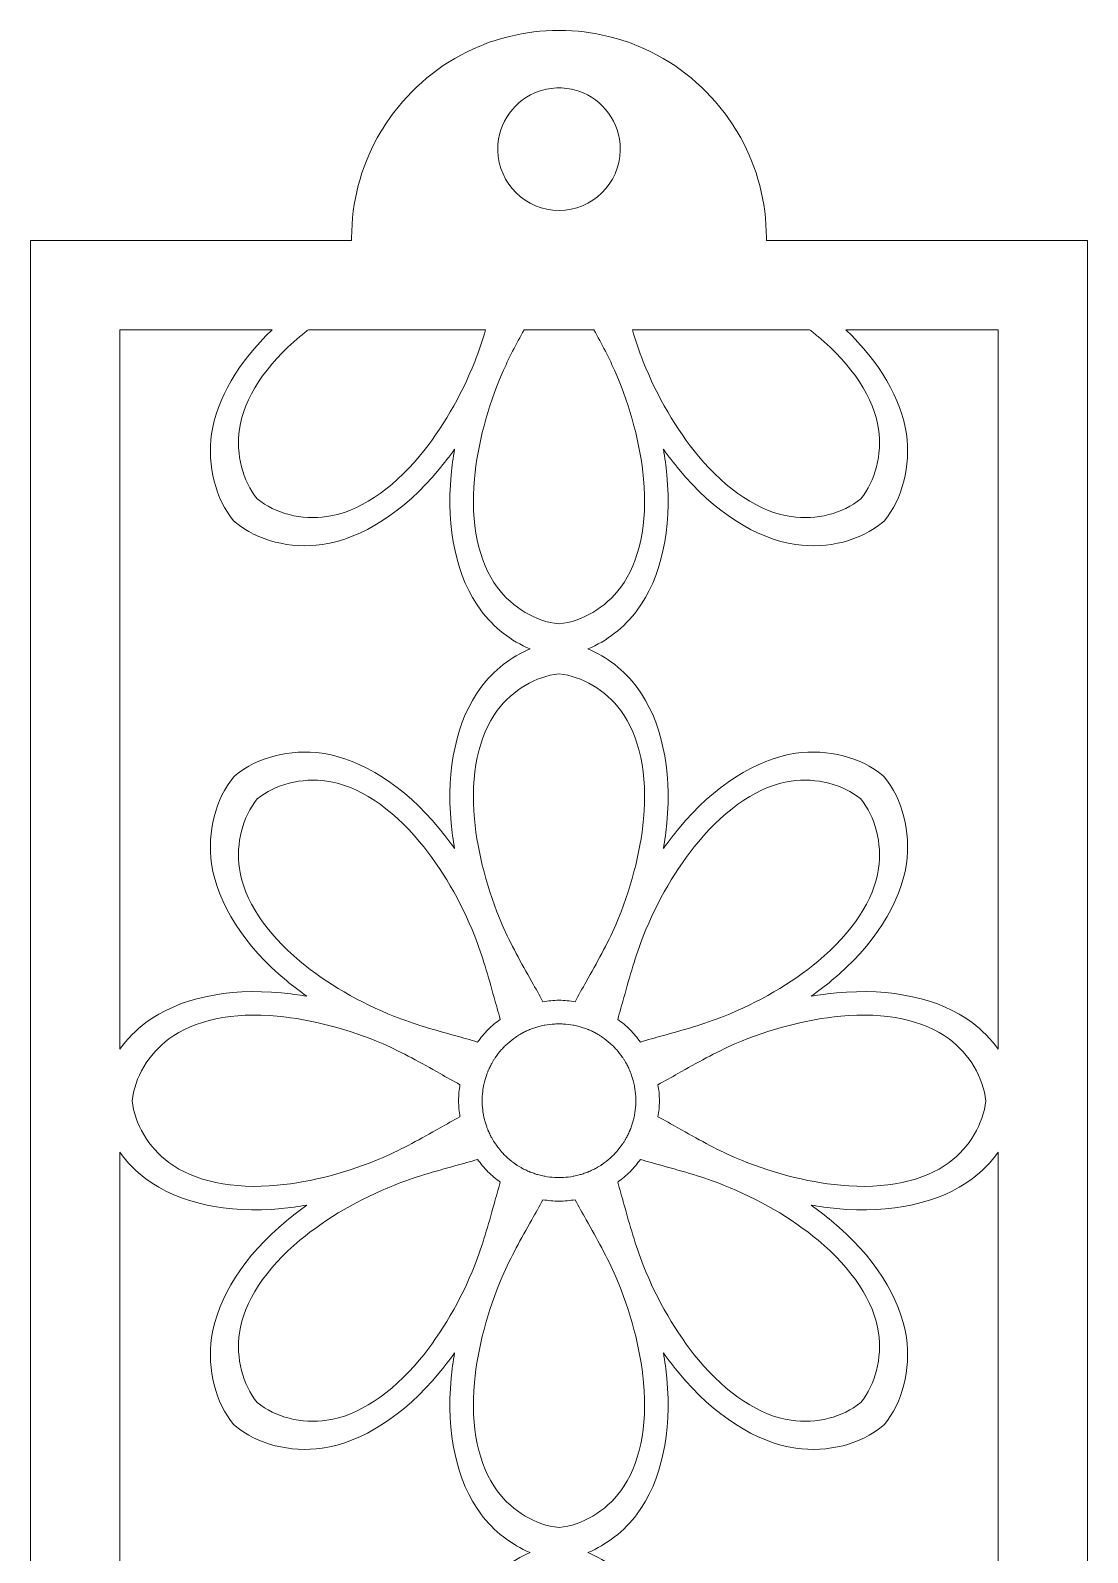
# Model space of a CAD drawing. Extents: x 1262 to 1738, y -1382 to 303.
# Drawn here: x 1262 to 1738, y -383 to 303 of the extents above; entities that cross this region are included whole.
import ezdxf

# ---------------------------------------------------------------- set-up
doc = ezdxf.new("R2010")
doc.units = 0
doc.header["$MEASUREMENT"] = 0
doc.layers.add('Layer 1', color=7, linetype='Continuous')

msp = doc.modelspace()

# ---------------------------------------------------------------- linework, layer by layer
at = {"layer": 'Layer 1', "lineweight": 0}
for points, knots in [([(1700.14, 208.07), (1700.14, 208.07), (1684, 208.07), (1684, 208.07), (1684, 208.07), (1593.31, 208.07), (1593.31, 208.07), (1593.31, 208.07), (1593.31, 209.23), (1593.31, 209.23), (1593.31, 225.55), (1589.13, 240.9), (1581.77, 254.27), (1579.55, 258.26), (1577.05, 262.09), (1574.31, 265.71), (1564.35, 278.82), (1551.03, 289.2), (1535.61, 295.58), (1531.3, 297.36), (1526.84, 298.82), (1522.25, 299.94), (1515.08, 301.71), (1507.59, 302.65), (1499.9, 302.65), (1492.2, 302.65), (1484.72, 301.71), (1477.55, 299.94), (1472.96, 298.82), (1468.5, 297.36), (1464.18, 295.58), (1448.77, 289.2), (1435.45, 278.82), (1425.49, 265.71), (1422.74, 262.09), (1420.25, 258.26), (1418.03, 254.27), (1410.67, 240.9), (1406.48, 225.55), (1406.48, 209.23), (1406.48, 209.23), (1406.48, 208.07), (1406.48, 208.07), (1406.48, 208.07), (1315.79, 208.07), (1315.79, 208.07), (1315.79, 208.07), (1299.66, 208.07), (1299.66, 208.07), (1299.66, 208.07), (1261.81, 208.07), (1261.81, 208.07), (1261.81, 208.07), (1261.81, -1382.24), (1261.81, -1382.24), (1261.81, -1382.24), (1298.83, -1382.24), (1298.83, -1382.24), (1298.83, -1382.24), (1314.71, -1382.24), (1314.71, -1382.24), (1314.71, -1382.24), (1435.81, -1382.24), (1435.81, -1382.24), (1435.81, -1382.24), (1470.36, -1382.24), (1470.36, -1382.24), (1470.36, -1382.24), (1529.44, -1382.24), (1529.44, -1382.24), (1529.44, -1382.24), (1563.99, -1382.24), (1563.99, -1382.24), (1563.99, -1382.24), (1685.1, -1382.24), (1685.1, -1382.24), (1685.1, -1382.24), (1700.96, -1382.24), (1700.96, -1382.24), (1700.96, -1382.24), (1737.99, -1382.24), (1737.99, -1382.24), (1737.99, -1382.24), (1737.99, 208.07), (1737.99, 208.07), (1737.99, 208.07), (1700.14, 208.07), (1700.14, 208.07)], [0, 0, 0, 0, 1, 1, 1, 2, 2, 2, 3, 3, 3, 4, 4, 4, 5, 5, 5, 6, 6, 6, 7, 7, 7, 8, 8, 8, 9, 9, 9, 10, 10, 10, 11, 11, 11, 12, 12, 12, 13, 13, 13, 14, 14, 14, 15, 15, 15, 16, 16, 16, 17, 17, 17, 18, 18, 18, 19, 19, 19, 20, 20, 20, 21, 21, 21, 22, 22, 22, 23, 23, 23, 24, 24, 24, 25, 25, 25, 26, 26, 26, 27, 27, 27, 28, 28, 28, 29, 29, 29, 29]), ([(1490.98, 275.28), (1493.77, 276.24), (1496.77, 276.76), (1499.9, 276.76), (1503.03, 276.76), (1506.03, 276.24), (1508.82, 275.28), (1519.67, 271.58), (1527.47, 261.29), (1527.47, 249.19), (1527.47, 249), (1527.47, 248.79), (1527.45, 248.6), (1527.15, 233.63), (1514.93, 221.6), (1499.9, 221.6), (1484.89, 221.6), (1472.66, 233.61), (1472.35, 248.58), (1472.33, 248.79), (1472.33, 248.98), (1472.33, 249.19), (1472.33, 261.29), (1480.13, 271.58), (1490.98, 275.28)], [0, 0, 0, 0, 1, 1, 1, 2, 2, 2, 3, 3, 3, 4, 4, 4, 5, 5, 5, 6, 6, 6, 7, 7, 7, 8, 8, 8, 8]), ([(1370.66, 167.81), (1355.46, 153.39), (1345.67, 136.66), (1343.43, 120.97), (1341.36, 106.47), (1345.12, 91.79), (1353.49, 81.71), (1353.49, 81.71), (1353.7, 81.43), (1353.7, 81.43), (1353.7, 81.43), (1354, 81.2), (1354, 81.2), (1364.09, 72.83), (1378.76, 69.06), (1393.24, 71.13), (1411.07, 73.69), (1430.23, 85.98), (1445.83, 104.86), (1448.26, 107.8), (1450.61, 110.89), (1452.87, 114.08), (1452.22, 110.21), (1451.69, 106.38), (1451.33, 102.58), (1449, 78.2), (1453.87, 55.95), (1464.67, 41.55), (1470.59, 33.67), (1478.42, 27.6), (1486.87, 24.11), (1478.42, 20.64), (1470.59, 14.57), (1464.67, 6.68), (1453.87, -7.71), (1449, -29.96), (1451.33, -54.34), (1451.69, -58.14), (1452.22, -61.97), (1452.87, -65.84), (1450.61, -62.65), (1448.26, -59.56), (1445.83, -56.6), (1430.23, -37.72), (1411.07, -25.43), (1393.24, -22.9), (1378.76, -20.82), (1364.09, -24.59), (1354, -32.96), (1354, -32.96), (1353.7, -33.19), (1353.7, -33.19), (1353.7, -33.19), (1353.49, -33.47), (1353.49, -33.47), (1345.12, -43.55), (1341.36, -58.23), (1343.43, -72.73), (1345.97, -90.54), (1358.25, -109.72), (1377.13, -125.3), (1380.07, -127.73), (1383.18, -130.08), (1386.37, -132.34), (1382.5, -131.68), (1378.68, -131.16), (1374.87, -130.8), (1350.49, -128.47), (1328.25, -133.33), (1313.85, -144.14), (1309.26, -147.59), (1305.28, -151.67), (1302.07, -156.17), (1302.07, -156.17), (1302.07, 167.81), (1302.07, 167.81), (1302.07, 167.81), (1370.66, 167.81), (1370.66, 167.81)], [0, 0, 0, 0, 1, 1, 1, 2, 2, 2, 3, 3, 3, 4, 4, 4, 5, 5, 5, 6, 6, 6, 7, 7, 7, 8, 8, 8, 9, 9, 9, 10, 10, 10, 11, 11, 11, 12, 12, 12, 13, 13, 13, 14, 14, 14, 15, 15, 15, 16, 16, 16, 17, 17, 17, 18, 18, 18, 19, 19, 19, 20, 20, 20, 21, 21, 21, 22, 22, 22, 23, 23, 23, 24, 24, 24, 25, 25, 25, 26, 26, 26, 26]), ([(1383.22, 164.8), (1384.45, 165.82), (1385.72, 166.83), (1387.01, 167.81), (1387.01, 167.81), (1466.85, 167.81), (1466.85, 167.81), (1465.39, 162.99), (1463.8, 158.23), (1461.92, 153.47), (1455.68, 137.76), (1447.12, 123.06), (1437.1, 110.95), (1424.41, 95.6), (1409.21, 85.66), (1395.36, 83.67), (1383.86, 82.04), (1372.16, 85.03), (1363.96, 91.69), (1357.32, 99.87), (1354.34, 111.58), (1355.97, 123.06), (1357.93, 136.91), (1367.87, 152.14), (1383.22, 164.8)], [0, 0, 0, 0, 1, 1, 1, 2, 2, 2, 3, 3, 3, 4, 4, 4, 5, 5, 5, 6, 6, 6, 7, 7, 7, 8, 8, 8, 8]), ([(1461.8, 100.71), (1463.3, 116.36), (1467.63, 132.83), (1474.33, 148.33), (1477.27, 155.1), (1480.61, 161.4), (1484.19, 167.81), (1484.19, 167.81), (1515.61, 167.81), (1515.61, 167.81), (1519.18, 161.4), (1522.52, 155.1), (1525.46, 148.33), (1532.16, 132.81), (1536.5, 116.36), (1538, 100.71), (1539.88, 80.88), (1536.14, 63.1), (1527.75, 51.91), (1520.79, 42.63), (1510.39, 36.46), (1499.9, 35.38), (1489.41, 36.46), (1479.01, 42.63), (1472.05, 51.91), (1463.66, 63.1), (1459.91, 80.88), (1461.8, 100.71)], [0, 0, 0, 0, 1, 1, 1, 2, 2, 2, 3, 3, 3, 4, 4, 4, 5, 5, 5, 6, 6, 6, 7, 7, 7, 8, 8, 8, 9, 9, 9, 9]), ([(1697.73, -156.17), (1694.51, -151.67), (1690.54, -147.59), (1685.95, -144.14), (1671.55, -133.33), (1649.31, -128.47), (1624.93, -130.8), (1621.12, -131.16), (1617.29, -131.68), (1613.42, -132.34), (1616.62, -130.08), (1619.72, -127.73), (1622.66, -125.3), (1641.55, -109.69), (1653.83, -90.54), (1656.37, -72.73), (1658.44, -58.23), (1654.68, -43.55), (1646.3, -33.47), (1646.3, -33.47), (1646.09, -33.19), (1646.09, -33.19), (1646.09, -33.19), (1645.8, -32.96), (1645.8, -32.96), (1635.73, -24.59), (1621.04, -20.82), (1606.55, -22.9), (1588.73, -25.43), (1569.57, -37.74), (1553.96, -56.62), (1551.53, -59.56), (1549.19, -62.65), (1546.92, -65.84), (1547.58, -61.97), (1548.11, -58.14), (1548.47, -54.34), (1550.79, -29.96), (1545.93, -7.71), (1535.12, 6.68), (1529.23, 14.57), (1521.38, 20.64), (1512.92, 24.11), (1521.38, 27.6), (1529.2, 33.67), (1535.12, 41.55), (1545.93, 55.95), (1550.79, 78.2), (1548.47, 102.58), (1548.11, 106.38), (1547.58, 110.23), (1546.92, 114.08), (1549.19, 110.89), (1551.53, 107.8), (1553.96, 104.86), (1569.57, 85.98), (1588.73, 73.67), (1606.55, 71.13), (1621.04, 69.06), (1635.71, 72.83), (1645.8, 81.2), (1645.8, 81.2), (1646.09, 81.43), (1646.09, 81.43), (1646.09, 81.43), (1646.3, 81.71), (1646.3, 81.71), (1654.68, 91.79), (1658.44, 106.47), (1656.37, 120.97), (1654.13, 136.66), (1644.34, 153.39), (1629.13, 167.81), (1629.13, 167.81), (1697.73, 167.81), (1697.73, 167.81), (1697.73, 167.81), (1697.73, -156.17), (1697.73, -156.17)], [0, 0, 0, 0, 1, 1, 1, 2, 2, 2, 3, 3, 3, 4, 4, 4, 5, 5, 5, 6, 6, 6, 7, 7, 7, 8, 8, 8, 9, 9, 9, 10, 10, 10, 11, 11, 11, 12, 12, 12, 13, 13, 13, 14, 14, 14, 15, 15, 15, 16, 16, 16, 17, 17, 17, 18, 18, 18, 19, 19, 19, 20, 20, 20, 21, 21, 21, 22, 22, 22, 23, 23, 23, 24, 24, 24, 25, 25, 25, 26, 26, 26, 26]), ([(1612.79, 167.81), (1614.08, 166.83), (1615.35, 165.82), (1616.57, 164.8), (1631.92, 152.14), (1641.84, 136.91), (1643.83, 123.06), (1645.46, 111.58), (1642.48, 99.87), (1635.84, 91.69), (1627.63, 85.03), (1615.94, 82.04), (1604.44, 83.67), (1590.59, 85.66), (1575.38, 95.6), (1562.7, 110.95), (1552.67, 123.06), (1544.11, 137.76), (1537.87, 153.47), (1535.99, 158.23), (1534.41, 162.99), (1532.95, 167.81), (1532.95, 167.81), (1612.79, 167.81), (1612.79, 167.81)], [0, 0, 0, 0, 1, 1, 1, 2, 2, 2, 3, 3, 3, 4, 4, 4, 5, 5, 5, 6, 6, 6, 7, 7, 7, 8, 8, 8, 8]), ([(1499.9, 12.86), (1510.39, 11.78), (1520.79, 5.61), (1527.75, -3.68), (1536.14, -14.86), (1539.88, -32.64), (1538, -52.48), (1536.5, -68.12), (1532.16, -84.57), (1525.46, -100.1), (1521.59, -109.02), (1517, -117.16), (1512.12, -125.79), (1510.45, -128.75), (1508.78, -131.73), (1507.11, -134.77), (1504.76, -134.39), (1502.35, -134.14), (1499.9, -134.14), (1497.45, -134.14), (1495.03, -134.39), (1492.69, -134.77), (1491.02, -131.73), (1489.35, -128.75), (1487.68, -125.79), (1482.79, -117.16), (1478.2, -109.02), (1474.33, -100.1), (1467.63, -84.57), (1463.3, -68.12), (1461.82, -52.48), (1459.91, -32.64), (1463.66, -14.86), (1472.05, -3.68), (1479.01, 5.61), (1489.41, 11.78), (1499.9, 12.86)], [0, 0, 0, 0, 1, 1, 1, 2, 2, 2, 3, 3, 3, 4, 4, 4, 5, 5, 5, 6, 6, 6, 7, 7, 7, 8, 8, 8, 9, 9, 9, 10, 10, 10, 11, 11, 11, 12, 12, 12, 12]), ([(1461.92, -105.23), (1465.5, -114.28), (1468.01, -123.29), (1470.65, -132.83), (1471.56, -136.1), (1472.49, -139.4), (1473.47, -142.72), (1471.52, -144.14), (1469.66, -145.64), (1467.91, -147.4), (1466.17, -149.13), (1464.65, -151.01), (1463.25, -152.94), (1459.93, -151.96), (1456.64, -151.03), (1453.36, -150.12), (1443.82, -147.48), (1434.81, -144.96), (1425.77, -141.39), (1410.05, -135.17), (1395.34, -126.59), (1383.22, -116.57), (1367.87, -103.9), (1357.95, -88.68), (1355.97, -74.83), (1354.34, -63.35), (1357.32, -51.63), (1363.96, -43.43), (1372.16, -36.79), (1383.86, -33.81), (1395.36, -35.43), (1409.21, -37.42), (1424.41, -47.36), (1437.1, -62.71), (1447.12, -74.83), (1455.68, -89.52), (1461.92, -105.23)], [0, 0, 0, 0, 1, 1, 1, 2, 2, 2, 3, 3, 3, 4, 4, 4, 5, 5, 5, 6, 6, 6, 7, 7, 7, 8, 8, 8, 9, 9, 9, 10, 10, 10, 11, 11, 11, 12, 12, 12, 12]), ([(1574.03, -141.39), (1564.98, -144.96), (1555.97, -147.48), (1546.44, -150.12), (1543.16, -151.03), (1539.86, -151.96), (1536.54, -152.94), (1535.15, -151.01), (1533.62, -149.13), (1531.89, -147.4), (1530.13, -145.64), (1528.27, -144.14), (1526.33, -142.72), (1527.3, -139.4), (1528.23, -136.1), (1529.14, -132.83), (1531.78, -123.29), (1534.3, -114.28), (1537.87, -105.23), (1544.11, -89.52), (1552.67, -74.83), (1562.7, -62.71), (1575.38, -47.36), (1590.59, -37.42), (1604.44, -35.43), (1615.94, -33.81), (1627.63, -36.79), (1635.84, -43.43), (1642.48, -51.63), (1645.46, -63.35), (1643.83, -74.83), (1641.86, -88.68), (1631.92, -103.9), (1616.57, -116.57), (1604.46, -126.59), (1589.74, -135.17), (1574.03, -141.39)], [0, 0, 0, 0, 1, 1, 1, 2, 2, 2, 3, 3, 3, 4, 4, 4, 5, 5, 5, 6, 6, 6, 7, 7, 7, 8, 8, 8, 9, 9, 9, 10, 10, 10, 11, 11, 11, 12, 12, 12, 12]), ([(1446.32, -167.14), (1449.26, -168.81), (1452.26, -170.49), (1455.3, -172.16), (1454.92, -174.5), (1454.67, -176.91), (1454.67, -179.37), (1454.67, -181.84), (1454.92, -184.23), (1455.3, -186.58), (1452.26, -188.25), (1449.28, -189.94), (1446.32, -191.59), (1437.69, -196.47), (1429.55, -201.08), (1420.63, -204.93), (1405.11, -211.63), (1388.64, -215.97), (1373.01, -217.47), (1353.18, -219.35), (1335.39, -215.61), (1324.21, -207.23), (1314.93, -200.26), (1308.75, -189.87), (1307.65, -179.37), (1308.75, -168.88), (1314.93, -158.5), (1324.21, -151.52), (1335.39, -143.12), (1353.18, -139.4), (1373.01, -141.28), (1388.64, -142.76), (1405.11, -147.1), (1420.63, -153.8), (1429.55, -157.67), (1437.69, -162.28), (1446.32, -167.14)], [0, 0, 0, 0, 1, 1, 1, 2, 2, 2, 3, 3, 3, 4, 4, 4, 5, 5, 5, 6, 6, 6, 7, 7, 7, 8, 8, 8, 9, 9, 9, 10, 10, 10, 11, 11, 11, 12, 12, 12, 12]), ([(1553.48, -191.61), (1550.54, -189.94), (1547.54, -188.25), (1544.49, -186.6), (1544.87, -184.23), (1545.13, -181.84), (1545.13, -179.37), (1545.13, -176.91), (1544.87, -174.5), (1544.49, -172.16), (1547.54, -170.49), (1550.52, -168.81), (1553.48, -167.14), (1562.11, -162.28), (1570.25, -157.67), (1579.17, -153.8), (1594.69, -147.1), (1611.16, -142.76), (1626.79, -141.28), (1646.62, -139.4), (1664.4, -143.12), (1675.59, -151.52), (1684.87, -158.5), (1691.04, -168.88), (1692.14, -179.37), (1691.04, -189.87), (1684.87, -200.26), (1675.59, -207.23), (1664.4, -215.61), (1646.62, -219.35), (1626.79, -217.47), (1611.16, -215.97), (1594.69, -211.63), (1579.17, -204.93), (1570.25, -201.08), (1562.11, -196.47), (1553.48, -191.61)], [0, 0, 0, 0, 1, 1, 1, 2, 2, 2, 3, 3, 3, 4, 4, 4, 5, 5, 5, 6, 6, 6, 7, 7, 7, 8, 8, 8, 9, 9, 9, 10, 10, 10, 11, 11, 11, 12, 12, 12, 12]), ([(1525.74, -202.41), (1525.29, -202.9), (1524.87, -203.41), (1524.4, -203.87), (1523.94, -204.36), (1523.43, -204.76), (1522.95, -205.2), (1521.78, -206.24), (1520.6, -207.19), (1519.35, -208.04), (1519.31, -208.06), (1519.29, -208.08), (1519.25, -208.1), (1518.89, -208.36), (1518.48, -208.59), (1518.1, -208.82), (1517.74, -209.05), (1517.38, -209.26), (1517.02, -209.45), (1516.77, -209.6), (1516.54, -209.75), (1516.31, -209.9), (1515.69, -210.22), (1515.08, -210.49), (1514.45, -210.79), (1514.11, -210.93), (1513.75, -211.13), (1513.39, -211.27), (1513.32, -211.29), (1513.24, -211.34), (1513.16, -211.38), (1513.07, -211.42), (1513.01, -211.46), (1512.92, -211.48), (1512.54, -211.63), (1512.14, -211.76), (1511.76, -211.89), (1511.15, -212.12), (1510.51, -212.35), (1509.9, -212.54), (1509.6, -212.63), (1509.29, -212.69), (1508.99, -212.77), (1508.61, -212.88), (1508.23, -212.96), (1507.85, -213.05), (1507.43, -213.16), (1506.98, -213.28), (1506.54, -213.37), (1506.45, -213.39), (1506.37, -213.39), (1506.3, -213.41), (1504.82, -213.68), (1503.34, -213.83), (1501.86, -213.92), (1500.55, -214), (1499.24, -214), (1497.93, -213.92), (1496.45, -213.83), (1494.99, -213.68), (1493.53, -213.41), (1493.43, -213.41), (1493.34, -213.39), (1493.26, -213.37), (1492.81, -213.28), (1492.37, -213.16), (1491.95, -213.05), (1491.57, -212.96), (1491.19, -212.88), (1490.83, -212.77), (1490.51, -212.69), (1490.21, -212.63), (1489.9, -212.54), (1489.28, -212.35), (1488.67, -212.12), (1488.06, -211.91), (1487.66, -211.76), (1487.27, -211.65), (1486.87, -211.48), (1486.79, -211.46), (1486.7, -211.42), (1486.62, -211.38), (1486.56, -211.34), (1486.47, -211.29), (1486.41, -211.27), (1486.05, -211.13), (1485.71, -210.96), (1485.37, -210.79), (1484.74, -210.49), (1484.1, -210.22), (1483.49, -209.88), (1483.26, -209.77), (1483.02, -209.6), (1482.81, -209.48), (1482.43, -209.26), (1482.05, -209.05), (1481.69, -208.82), (1481.29, -208.59), (1480.91, -208.36), (1480.53, -208.1), (1480.53, -208.1), (1480.51, -208.08), (1480.51, -208.08), (1479.24, -207.21), (1478.03, -206.24), (1476.85, -205.2), (1476.36, -204.76), (1475.86, -204.36), (1475.39, -203.87), (1474.93, -203.41), (1474.5, -202.9), (1474.06, -202.41), (1472.71, -200.89), (1471.5, -199.28), (1470.44, -197.59), (1470.21, -197.19), (1469.98, -196.81), (1469.77, -196.41), (1469.64, -196.2), (1469.49, -196.01), (1469.39, -195.8), (1469.05, -195.16), (1468.75, -194.51), (1468.46, -193.85), (1468.31, -193.53), (1468.14, -193.19), (1467.99, -192.88), (1467.97, -192.79), (1467.93, -192.73), (1467.89, -192.64), (1467.86, -192.56), (1467.82, -192.48), (1467.78, -192.39), (1467.61, -191.99), (1467.5, -191.57), (1467.34, -191.14), (1467.12, -190.55), (1466.91, -189.98), (1466.72, -189.39), (1466.64, -189.05), (1466.55, -188.71), (1466.47, -188.37), (1466.38, -188.01), (1466.3, -187.68), (1466.21, -187.34), (1466.11, -186.89), (1465.98, -186.47), (1465.9, -186.03), (1465.88, -185.9), (1465.86, -185.75), (1465.83, -185.6), (1465.58, -184.19), (1465.43, -182.77), (1465.35, -181.33), (1465.28, -180.02), (1465.28, -178.71), (1465.35, -177.4), (1465.43, -175.96), (1465.58, -174.55), (1465.83, -173.13), (1465.86, -172.98), (1465.88, -172.85), (1465.9, -172.71), (1465.98, -172.28), (1466.11, -171.84), (1466.21, -171.42), (1466.3, -171.06), (1466.38, -170.72), (1466.47, -170.38), (1466.55, -170.04), (1466.64, -169.7), (1466.72, -169.36), (1466.91, -168.75), (1467.15, -168.18), (1467.36, -167.59), (1467.5, -167.17), (1467.61, -166.76), (1467.78, -166.36), (1467.82, -166.26), (1467.86, -166.17), (1467.89, -166.09), (1467.93, -166.02), (1467.97, -165.94), (1467.99, -165.88), (1468.14, -165.54), (1468.31, -165.2), (1468.46, -164.88), (1468.75, -164.23), (1469.05, -163.59), (1469.39, -162.96), (1469.51, -162.73), (1469.64, -162.51), (1469.77, -162.3), (1470, -161.92), (1470.21, -161.54), (1470.44, -161.16), (1470.68, -160.78), (1470.91, -160.38), (1471.16, -160.02), (1471.18, -160), (1471.18, -159.98), (1471.18, -159.98), (1472.05, -158.71), (1473.02, -157.5), (1474.06, -156.32), (1474.5, -155.83), (1474.93, -155.32), (1475.39, -154.86), (1475.86, -154.39), (1476.36, -153.97), (1476.85, -153.55), (1478.01, -152.51), (1479.2, -151.54), (1480.45, -150.69), (1480.49, -150.67), (1480.51, -150.65), (1480.55, -150.63), (1480.91, -150.38), (1481.31, -150.17), (1481.69, -149.91), (1482.05, -149.7), (1482.41, -149.49), (1482.77, -149.28), (1483, -149.15), (1483.26, -148.98), (1483.49, -148.85), (1484.1, -148.54), (1484.72, -148.26), (1485.33, -147.97), (1485.69, -147.8), (1486.05, -147.63), (1486.41, -147.48), (1486.47, -147.44), (1486.56, -147.4), (1486.64, -147.35), (1486.72, -147.33), (1486.79, -147.29), (1486.87, -147.25), (1487.25, -147.1), (1487.63, -146.99), (1488.01, -146.87), (1488.65, -146.63), (1489.26, -146.38), (1489.92, -146.19), (1490.19, -146.11), (1490.49, -146.04), (1490.76, -145.98), (1491.17, -145.87), (1491.55, -145.79), (1491.95, -145.68), (1492.37, -145.58), (1492.81, -145.45), (1493.26, -145.37), (1493.32, -145.34), (1493.39, -145.34), (1493.45, -145.34), (1494.93, -145.07), (1496.43, -144.9), (1497.93, -144.82), (1498.59, -144.79), (1499.24, -144.73), (1499.9, -144.73), (1500.55, -144.73), (1501.21, -144.79), (1501.86, -144.82), (1503.37, -144.9), (1504.87, -145.07), (1506.35, -145.34), (1506.41, -145.34), (1506.47, -145.34), (1506.54, -145.37), (1506.98, -145.45), (1507.43, -145.58), (1507.85, -145.68), (1508.25, -145.79), (1508.65, -145.87), (1509.03, -145.98), (1509.31, -146.04), (1509.6, -146.11), (1509.88, -146.19), (1510.53, -146.38), (1511.17, -146.63), (1511.8, -146.87), (1512.16, -146.99), (1512.54, -147.1), (1512.92, -147.25), (1513.01, -147.29), (1513.07, -147.33), (1513.16, -147.35), (1513.24, -147.4), (1513.3, -147.44), (1513.39, -147.48), (1513.77, -147.63), (1514.13, -147.8), (1514.49, -147.97), (1515.08, -148.26), (1515.69, -148.54), (1516.31, -148.85), (1516.56, -148.98), (1516.79, -149.15), (1517.05, -149.3), (1517.41, -149.49), (1517.77, -149.7), (1518.1, -149.91), (1518.48, -150.17), (1518.89, -150.38), (1519.25, -150.63), (1519.29, -150.65), (1519.33, -150.69), (1519.37, -150.74), (1520.62, -151.56), (1521.8, -152.51), (1522.95, -153.55), (1523.43, -153.97), (1523.94, -154.39), (1524.4, -154.86), (1524.87, -155.32), (1525.29, -155.83), (1525.74, -156.32), (1526.75, -157.46), (1527.7, -158.64), (1528.53, -159.87), (1528.57, -159.93), (1528.61, -159.98), (1528.63, -160.02), (1528.89, -160.4), (1529.12, -160.78), (1529.35, -161.16), (1529.56, -161.5), (1529.78, -161.86), (1529.97, -162.22), (1530.11, -162.47), (1530.28, -162.73), (1530.43, -162.98), (1530.75, -163.57), (1531.02, -164.18), (1531.3, -164.78), (1531.47, -165.16), (1531.64, -165.52), (1531.81, -165.88), (1531.83, -165.96), (1531.87, -166.02), (1531.91, -166.11), (1531.95, -166.19), (1531.97, -166.28), (1532.02, -166.34), (1532.16, -166.72), (1532.27, -167.1), (1532.42, -167.48), (1532.65, -168.12), (1532.88, -168.75), (1533.07, -169.39), (1533.16, -169.66), (1533.22, -169.96), (1533.31, -170.23), (1533.41, -170.63), (1533.5, -171.01), (1533.58, -171.42), (1533.69, -171.86), (1533.81, -172.28), (1533.9, -172.73), (1533.92, -172.79), (1533.92, -172.85), (1533.94, -172.92), (1534.22, -174.4), (1534.36, -175.9), (1534.45, -177.4), (1534.51, -178.71), (1534.51, -180.02), (1534.45, -181.33), (1534.36, -182.83), (1534.22, -184.33), (1533.94, -185.82), (1533.92, -185.88), (1533.92, -185.94), (1533.9, -186.01), (1533.81, -186.45), (1533.69, -186.89), (1533.58, -187.34), (1533.5, -187.72), (1533.41, -188.1), (1533.31, -188.5), (1533.22, -188.78), (1533.16, -189.07), (1533.07, -189.37), (1532.88, -190), (1532.65, -190.61), (1532.42, -191.25), (1532.27, -191.63), (1532.16, -192.01), (1532.02, -192.39), (1531.97, -192.48), (1531.93, -192.56), (1531.91, -192.62), (1531.87, -192.71), (1531.83, -192.79), (1531.81, -192.88), (1531.66, -193.24), (1531.47, -193.58), (1531.3, -193.93), (1531.02, -194.55), (1530.75, -195.16), (1530.41, -195.77), (1530.28, -196.03), (1530.13, -196.26), (1529.99, -196.51), (1529.78, -196.87), (1529.56, -197.23), (1529.35, -197.59), (1529.12, -197.97), (1528.89, -198.35), (1528.63, -198.73), (1528.61, -198.76), (1528.59, -198.8), (1528.57, -198.82), (1527.72, -200.07), (1526.75, -201.27), (1525.74, -202.41)], [0, 0, 0, 0, 1, 1, 1, 2, 2, 2, 3, 3, 3, 4, 4, 4, 5, 5, 5, 6, 6, 6, 7, 7, 7, 8, 8, 8, 9, 9, 9, 10, 10, 10, 11, 11, 11, 12, 12, 12, 13, 13, 13, 14, 14, 14, 15, 15, 15, 16, 16, 16, 17, 17, 17, 18, 18, 18, 19, 19, 19, 20, 20, 20, 21, 21, 21, 22, 22, 22, 23, 23, 23, 24, 24, 24, 25, 25, 25, 26, 26, 26, 27, 27, 27, 28, 28, 28, 29, 29, 29, 30, 30, 30, 31, 31, 31, 32, 32, 32, 33, 33, 33, 34, 34, 34, 35, 35, 35, 36, 36, 36, 37, 37, 37, 38, 38, 38, 39, 39, 39, 40, 40, 40, 41, 41, 41, 42, 42, 42, 43, 43, 43, 44, 44, 44, 45, 45, 45, 46, 46, 46, 47, 47, 47, 48, 48, 48, 49, 49, 49, 50, 50, 50, 51, 51, 51, 52, 52, 52, 53, 53, 53, 54, 54, 54, 55, 55, 55, 56, 56, 56, 57, 57, 57, 58, 58, 58, 59, 59, 59, 60, 60, 60, 61, 61, 61, 62, 62, 62, 63, 63, 63, 64, 64, 64, 65, 65, 65, 66, 66, 66, 67, 67, 67, 68, 68, 68, 69, 69, 69, 70, 70, 70, 71, 71, 71, 72, 72, 72, 73, 73, 73, 74, 74, 74, 75, 75, 75, 76, 76, 76, 77, 77, 77, 78, 78, 78, 79, 79, 79, 80, 80, 80, 81, 81, 81, 82, 82, 82, 83, 83, 83, 84, 84, 84, 85, 85, 85, 86, 86, 86, 87, 87, 87, 88, 88, 88, 89, 89, 89, 90, 90, 90, 91, 91, 91, 92, 92, 92, 93, 93, 93, 94, 94, 94, 95, 95, 95, 96, 96, 96, 97, 97, 97, 98, 98, 98, 99, 99, 99, 100, 100, 100, 101, 101, 101, 102, 102, 102, 103, 103, 103, 104, 104, 104, 105, 105, 105, 106, 106, 106, 107, 107, 107, 108, 108, 108, 109, 109, 109, 110, 110, 110, 111, 111, 111, 112, 112, 112, 113, 113, 113, 114, 114, 114, 115, 115, 115, 116, 116, 116, 117, 117, 117, 118, 118, 118, 119, 119, 119, 120, 120, 120, 121, 121, 121, 122, 122, 122, 123, 123, 123, 124, 124, 124, 125, 125, 125, 126, 126, 126, 127, 127, 127, 128, 128, 128, 129, 129, 129, 130, 130, 130, 131, 131, 131, 132, 132, 132, 133, 133, 133, 134, 134, 134, 135, 135, 135, 136, 136, 136, 137, 137, 137, 138, 138, 138, 139, 139, 139, 139]), ([(1313.85, -214.59), (1328.25, -225.4), (1350.49, -230.26), (1374.87, -227.96), (1378.68, -227.58), (1382.5, -227.05), (1386.37, -226.39), (1383.18, -228.68), (1380.07, -231), (1377.13, -233.43), (1358.25, -249.04), (1345.97, -268.19), (1343.43, -286.02), (1341.36, -300.52), (1345.12, -315.2), (1353.49, -325.28), (1353.49, -325.28), (1353.7, -325.56), (1353.7, -325.56), (1353.7, -325.56), (1354, -325.79), (1354, -325.79), (1364.09, -334.14), (1378.76, -337.91), (1393.24, -335.84), (1411.07, -333.3), (1430.23, -321.01), (1445.83, -302.13), (1448.26, -299.19), (1450.61, -296.08), (1452.87, -292.91), (1452.22, -296.76), (1451.69, -300.61), (1451.33, -304.39), (1449, -328.79), (1453.87, -351.04), (1464.67, -365.42), (1470.59, -373.3), (1478.44, -379.37), (1486.89, -382.86), (1478.44, -386.35), (1470.59, -392.42), (1464.67, -400.31), (1453.87, -414.7), (1449, -436.93), (1451.33, -461.33), (1451.69, -465.11), (1452.22, -468.96), (1452.87, -472.81), (1450.61, -469.64), (1448.26, -466.53), (1445.83, -463.59), (1430.23, -444.71), (1411.07, -432.42), (1393.24, -429.89), (1378.76, -427.81), (1364.09, -431.58), (1354, -439.93), (1354, -439.93), (1353.7, -440.16), (1353.7, -440.16), (1353.7, -440.16), (1353.49, -440.44), (1353.49, -440.44), (1345.12, -450.52), (1341.36, -465.2), (1343.43, -479.7), (1345.97, -497.53), (1358.25, -516.69), (1377.13, -532.29), (1380.07, -534.72), (1383.18, -537.05), (1386.37, -539.33), (1382.5, -538.68), (1378.68, -538.15), (1374.87, -537.77), (1350.49, -535.46), (1328.25, -540.32), (1313.85, -551.13), (1309.26, -554.58), (1305.28, -558.66), (1302.07, -563.16), (1302.07, -563.16), (1302.07, -202.56), (1302.07, -202.56), (1305.28, -207.07), (1309.26, -211.15), (1313.85, -214.59)], [0, 0, 0, 0, 1, 1, 1, 2, 2, 2, 3, 3, 3, 4, 4, 4, 5, 5, 5, 6, 6, 6, 7, 7, 7, 8, 8, 8, 9, 9, 9, 10, 10, 10, 11, 11, 11, 12, 12, 12, 13, 13, 13, 14, 14, 14, 15, 15, 15, 16, 16, 16, 17, 17, 17, 18, 18, 18, 19, 19, 19, 20, 20, 20, 21, 21, 21, 22, 22, 22, 23, 23, 23, 24, 24, 24, 25, 25, 25, 26, 26, 26, 27, 27, 27, 28, 28, 28, 29, 29, 29, 29]), ([(1697.73, -563.16), (1694.51, -558.66), (1690.54, -554.58), (1685.95, -551.13), (1671.55, -540.32), (1649.31, -535.46), (1624.93, -537.77), (1621.12, -538.15), (1617.29, -538.68), (1613.42, -539.33), (1616.62, -537.05), (1619.72, -534.72), (1622.66, -532.29), (1641.55, -516.69), (1653.83, -497.53), (1656.37, -479.7), (1658.44, -465.2), (1654.68, -450.52), (1646.3, -440.44), (1646.3, -440.44), (1646.09, -440.16), (1646.09, -440.16), (1646.09, -440.16), (1645.8, -439.93), (1645.8, -439.93), (1635.73, -431.58), (1621.04, -427.81), (1606.55, -429.89), (1588.73, -432.42), (1569.57, -444.71), (1553.96, -463.59), (1551.53, -466.53), (1549.19, -469.64), (1546.92, -472.81), (1547.58, -468.96), (1548.11, -465.11), (1548.47, -461.33), (1550.79, -436.93), (1545.93, -414.68), (1535.12, -400.31), (1529.23, -392.42), (1521.38, -386.35), (1512.9, -382.86), (1521.36, -379.37), (1529.2, -373.3), (1535.12, -365.42), (1545.93, -351.02), (1550.79, -328.79), (1548.47, -304.39), (1548.11, -300.61), (1547.58, -296.76), (1546.92, -292.91), (1549.19, -296.08), (1551.53, -299.19), (1553.96, -302.13), (1569.57, -321.01), (1588.73, -333.3), (1606.55, -335.84), (1621.04, -337.91), (1635.71, -334.14), (1645.8, -325.79), (1645.8, -325.79), (1646.09, -325.56), (1646.09, -325.56), (1646.09, -325.56), (1646.3, -325.28), (1646.3, -325.28), (1654.68, -315.2), (1658.44, -300.52), (1656.37, -286.02), (1653.83, -268.19), (1641.55, -249.04), (1622.66, -233.43), (1619.72, -231), (1616.62, -228.68), (1613.42, -226.39), (1617.29, -227.05), (1621.12, -227.58), (1624.93, -227.96), (1649.31, -230.26), (1671.55, -225.4), (1685.95, -214.59), (1690.54, -211.15), (1694.51, -207.07), (1697.73, -202.56), (1697.73, -202.56), (1697.73, -563.16), (1697.73, -563.16)], [0, 0, 0, 0, 1, 1, 1, 2, 2, 2, 3, 3, 3, 4, 4, 4, 5, 5, 5, 6, 6, 6, 7, 7, 7, 8, 8, 8, 9, 9, 9, 10, 10, 10, 11, 11, 11, 12, 12, 12, 13, 13, 13, 14, 14, 14, 15, 15, 15, 16, 16, 16, 17, 17, 17, 18, 18, 18, 19, 19, 19, 20, 20, 20, 21, 21, 21, 22, 22, 22, 23, 23, 23, 24, 24, 24, 25, 25, 25, 26, 26, 26, 27, 27, 27, 28, 28, 28, 29, 29, 29, 29]), ([(1425.77, -217.36), (1434.81, -213.77), (1443.82, -211.27), (1453.36, -208.61), (1456.64, -207.7), (1459.93, -206.77), (1463.25, -205.8), (1464.65, -207.74), (1466.17, -209.62), (1467.91, -211.36), (1469.66, -213.09), (1471.52, -214.61), (1473.47, -216.01), (1472.49, -219.33), (1471.56, -222.63), (1470.65, -225.91), (1468.01, -235.44), (1465.5, -244.47), (1461.92, -253.5), (1455.68, -269.21), (1447.12, -283.93), (1437.1, -296.04), (1424.41, -311.39), (1409.21, -321.33), (1395.36, -323.3), (1383.86, -324.95), (1372.16, -321.94), (1363.96, -315.3), (1357.32, -307.1), (1354.34, -295.41), (1355.97, -283.9), (1357.93, -270.08), (1367.87, -254.85), (1383.22, -242.17), (1395.34, -232.16), (1410.05, -223.58), (1425.77, -217.36)], [0, 0, 0, 0, 1, 1, 1, 2, 2, 2, 3, 3, 3, 4, 4, 4, 5, 5, 5, 6, 6, 6, 7, 7, 7, 8, 8, 8, 9, 9, 9, 10, 10, 10, 11, 11, 11, 12, 12, 12, 12]), ([(1531.89, -211.36), (1533.62, -209.6), (1535.15, -207.74), (1536.54, -205.8), (1539.86, -206.77), (1543.16, -207.7), (1546.44, -208.61), (1555.97, -211.27), (1564.98, -213.77), (1574.03, -217.36), (1589.74, -223.58), (1604.46, -232.16), (1616.57, -242.17), (1631.92, -254.85), (1641.84, -270.05), (1643.83, -283.9), (1645.46, -295.41), (1642.48, -307.1), (1635.84, -315.3), (1627.63, -321.94), (1615.94, -324.95), (1604.44, -323.3), (1590.59, -321.33), (1575.38, -311.39), (1562.7, -296.04), (1552.67, -283.93), (1544.11, -269.21), (1537.87, -253.5), (1534.3, -244.47), (1531.78, -235.44), (1529.14, -225.91), (1528.23, -222.65), (1527.3, -219.33), (1526.33, -216.01), (1528.27, -214.61), (1530.13, -213.09), (1531.89, -211.36)], [0, 0, 0, 0, 1, 1, 1, 2, 2, 2, 3, 3, 3, 4, 4, 4, 5, 5, 5, 6, 6, 6, 7, 7, 7, 8, 8, 8, 9, 9, 9, 10, 10, 10, 11, 11, 11, 12, 12, 12, 12]), ([(1461.8, -306.28), (1463.3, -290.63), (1467.63, -274.16), (1474.33, -258.66), (1478.2, -249.71), (1482.79, -241.57), (1487.68, -232.95), (1489.35, -230.01), (1491.02, -227), (1492.69, -223.96), (1495.03, -224.34), (1497.45, -224.59), (1499.9, -224.59), (1502.35, -224.59), (1504.76, -224.34), (1507.11, -223.96), (1508.78, -227), (1510.45, -230.01), (1512.12, -232.95), (1517, -241.57), (1521.59, -249.71), (1525.46, -258.66), (1532.16, -274.16), (1536.5, -290.63), (1538, -306.28), (1539.88, -326.09), (1536.14, -343.87), (1527.75, -355.06), (1520.79, -364.36), (1510.39, -370.51), (1499.9, -371.61), (1489.41, -370.51), (1479.01, -364.36), (1472.05, -355.06), (1463.66, -343.87), (1459.91, -326.09), (1461.8, -306.28)], [0, 0, 0, 0, 1, 1, 1, 2, 2, 2, 3, 3, 3, 4, 4, 4, 5, 5, 5, 6, 6, 6, 7, 7, 7, 8, 8, 8, 9, 9, 9, 10, 10, 10, 11, 11, 11, 12, 12, 12, 12])]:
    msp.add_open_spline(points, degree=3, knots=knots, dxfattribs=at)

doc.saveas('drawing.dxf')
